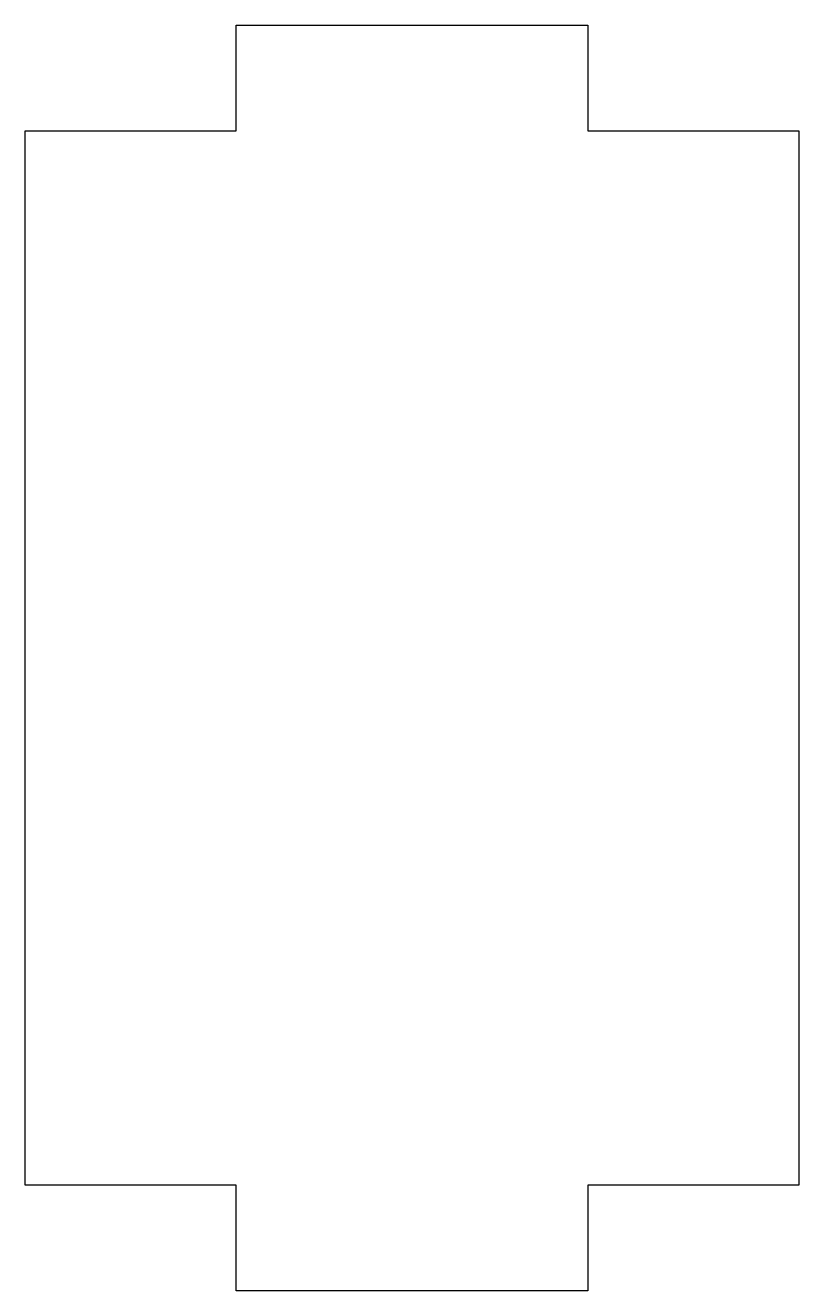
# Model space of a CAD drawing. Header units: millimetres. Extents: x -22 to 0, y -33 to 3.
import ezdxf

# ---------------------------------------------------------------- set-up
doc = ezdxf.new("R2010")
doc.units = ezdxf.units.MM
doc.layers.get('0').update_dxf_attribs({"linetype": 'CONTINUOUS'})

msp = doc.modelspace()

# ---------------------------------------------------------------- linework, layer by layer
msp.add_lwpolyline([(0, 0), (0, -30), (-6, -30), (-6, -33), (-16, -33), (-16, -30), (-22, -30), (-22, 0), (-16, 0), (-16, 3), (-6, 3), (-6, 0)], close=True)

doc.saveas('drawing.dxf')
